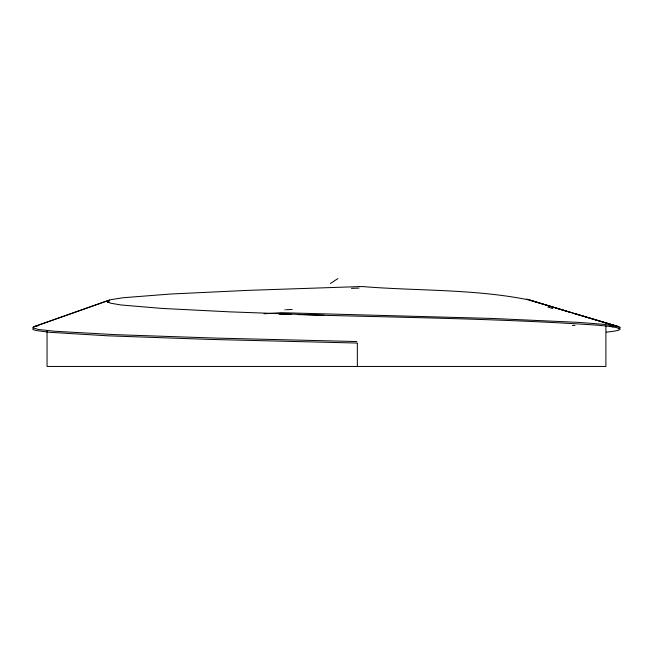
<?xml version="1.0" encoding="UTF-8"?>
<svg xmlns="http://www.w3.org/2000/svg" width="653" height="653" viewBox="0 0 653 653"><rect width="100%" height="100%" fill="white"/><g stroke="black" fill="none" stroke-linecap="round" stroke-linejoin="round"><path stroke-width="0.98" d="M107.435 302.486L109.214 301.637M33.05 328.622L32.87 329.479L35.662 330.451L49.244 332.263L107.925 335.822L209.711 339.405L356.799 343.037M358.995 286.618L248.638 290.34L170.645 294.021L123.148 297.735L110.969 299.654L107.998 300.625L107.165 301.482L110.479 303.188L121.189 304.992L161.871 308.412L229.97 311.865L323.904 315.268M109.606 300.021L33.866 326.761L32.674 327.741L38.233 329.447L54.632 331.242L115.401 334.654L215.8 338.091L356.799 341.543M33.548 326.884L108.251 300.502M34.242 326.647L38.233 325.79M618.081 328.843L619.983 328.108L620.26 327.373L529.346 300.021C475.041 288.904 418.687 291.058 363.607 286.643M606.335 332.148C639.793 328.696 602.344 325.406 593.242 324.9C495.015 318.403 396.502 317.456 298.119 314.575M279.166 314.24L291.491 314.428M264.024 313.783L281.255 312.689L491.75 318.435L578.191 322.362L604.041 324.353L618.081 326.402M284.806 309.8L285.385 309.775M286.496 309.718L292.136 309.457M359.313 286.602L363.092 286.618M358.995 288.112L354.35 288.251M351.42 288.332L353.665 288.267M574.518 313.554L618.897 326.647M572.559 312.901L615.91 325.912M526.481 299.05L571.122 312.558L529.346 300.021L530.571 300.747M547.875 307.065L552.74 308.543M610.114 326.035L613.036 326.924M605.902 325.904L605.902 366.455L47.057 366.455L47.057 331.128M357.346 343.054L357.346 366.455M574.958 325.341A155.757 5.926 -1.3 0 1 572.469 325.521M337.903 278.594A130.445 2.669 -33.9 0 1 330.41 283.451"/></g></svg>
